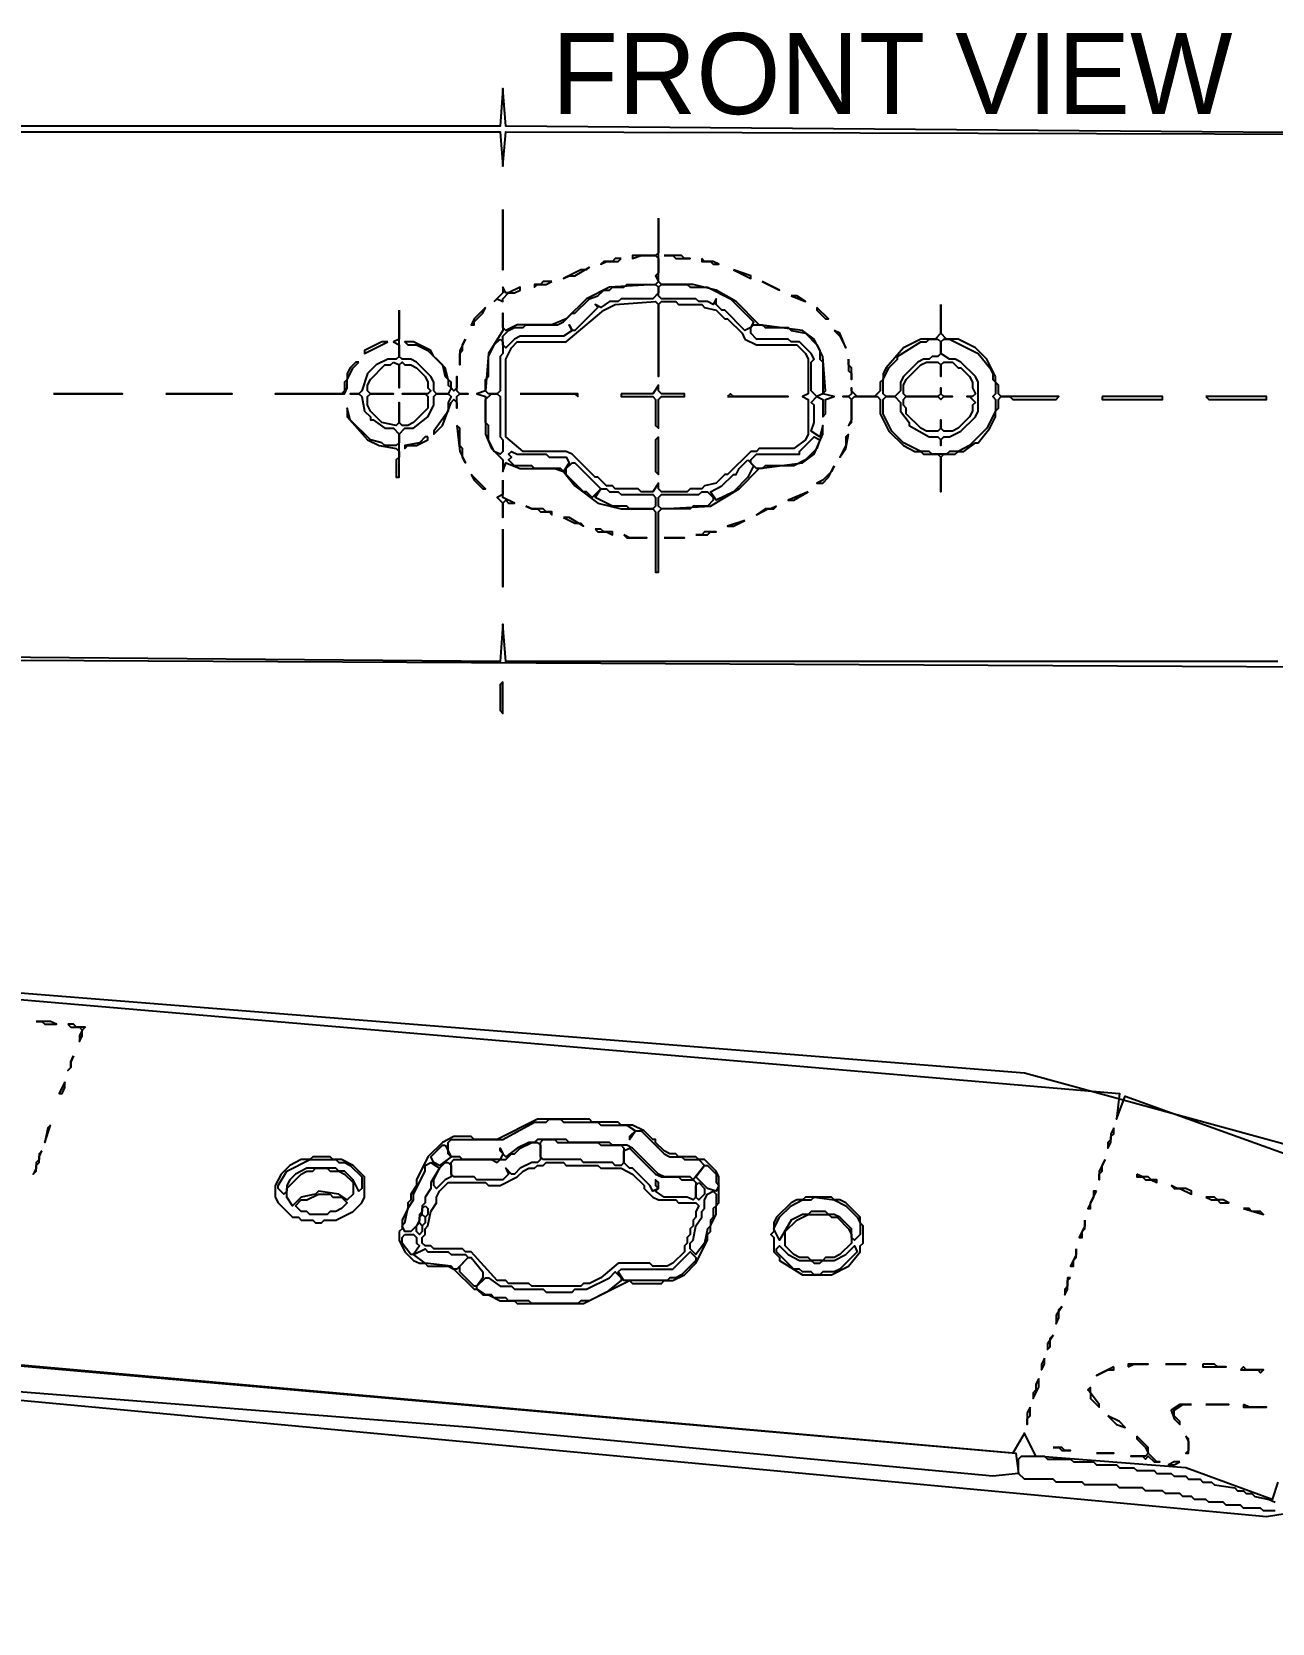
# Model space of a CAD drawing. Header units: millimetres. Extents: x 1 to 292, y 4 to 209.
# Drawn here: x 98.2 to 144.1, y 72.6 to 131.5 of the extents above; entities that cross this region are included whole.
import ezdxf

# ---------------------------------------------------------------- set-up
doc = ezdxf.new("R2010")
doc.units = ezdxf.units.MM
doc.layers.add('RASTER_TRACE', color=7, linetype='Continuous')
doc.layers.add('TEXT', color=7, linetype='Continuous')

msp = doc.modelspace()

# ---------------------------------------------------------------- linework, layer by layer
at = {"layer": 'RASTER_TRACE'}
for points in [[(28.38, 124.835), (29.765, 110.02), (81.461, 110.02), (85.831, 108.314), (147.973, 107.994), (170.57, 111.725), (180.909, 107.568), (204.145, 107.461), (205.851, 108.208), (207.343, 110.552), (207.343, 126.647), (206.704, 127.287), (115.783, 128.033), (115.676, 129.419), (115.57, 128.033), (91.161, 128.033), (71.335, 124.409), (66.752, 124.622), (55.24, 128.033), (30.405, 126.967)], [(115.676, 124.942), (115.676, 122.704)], [(121.432, 124.622), (121.432, 123.343), (121.326, 123.237), (120.473, 123.237), (120.473, 123.13), (120.793, 123.237), (121.326, 123.237), (121.432, 123.13), (121.432, 122.597), (121.326, 122.49), (121.432, 122.277), (121.326, 122.171), (119.62, 122.064), (118.767, 121.638), (118.021, 120.892), (117.488, 120.678), (116.209, 120.678), (115.783, 120.465), (115.676, 120.572), (115.676, 121.105), (115.676, 120.465), (115.143, 119.613), (115.037, 118.227), (114.717, 118.12), (115.037, 118.014), (115.037, 116.628), (115.25, 116.095), (115.676, 115.669), (115.676, 115.242), (115.783, 115.562), (116.316, 115.349), (117.595, 115.349), (117.915, 115.242), (118.341, 114.709), (119.194, 114.07), (120.046, 113.857), (121.219, 113.857), (121.326, 113.75), (121.326, 111.512), (121.432, 111.512), (121.432, 113.75), (121.539, 113.857), (123.351, 113.963), (124.417, 114.603), (125.163, 115.349), (126.762, 115.562), (127.188, 115.882), (127.508, 116.628), (127.508, 116.948), (127.401, 116.521), (127.081, 116.735), (127.188, 117.054), (127.188, 117.694), (127.081, 117.801), (127.295, 118.014), (127.508, 117.907), (127.508, 117.268), (127.614, 117.374), (127.614, 117.907), (127.934, 118.014), (127.508, 118.12), (127.614, 118.227), (127.508, 119.506), (127.188, 120.146), (126.762, 120.465), (125.163, 120.678), (124.31, 121.531), (123.564, 121.958), (122.711, 122.171), (121.539, 122.171), (121.432, 122.277)], [(120.046, 123.13), (119.833, 123.13), (119.727, 123.023), (119.407, 123.023), (119.3, 122.917), (119.513, 123.023), (119.94, 123.023)], [(121.645, 123.237), (121.965, 123.237), (122.072, 123.13), (122.605, 123.13), (122.391, 123.13), (122.285, 123.237)], [(123.031, 123.13), (123.031, 123.023), (123.351, 123.023), (123.457, 122.917), (123.67, 122.917), (123.457, 123.023), (123.138, 123.023)], [(118.874, 122.81), (118.767, 122.704), (118.554, 122.704), (117.915, 122.384), (118.128, 122.49), (118.341, 122.49)], [(124.203, 122.704), (124.843, 122.384), (124.843, 122.49)], [(115.357, 121.531), (115.463, 121.638), (115.676, 121.531), (115.676, 121.638), (115.889, 121.851), (116.103, 121.851), (116.316, 121.958), (116.316, 122.064), (115.889, 121.851), (115.783, 121.851), (115.676, 122.064), (115.676, 121.851)], [(121.432, 122.064), (121.432, 121.851), (121.219, 121.638), (120.046, 121.638), (119.94, 121.531), (119.62, 121.531), (119.3, 121.318), (119.087, 121.425), (119.194, 121.318), (118.341, 120.465), (118.234, 120.465), (118.128, 120.678), (118.234, 120.465), (117.915, 120.252), (116.316, 120.252), (116.103, 120.146), (115.783, 119.826), (115.676, 119.932), (115.676, 120.252), (115.889, 120.465), (116.103, 120.572), (116.422, 120.572), (116.529, 120.678), (117.701, 120.678), (117.915, 120.785), (118.234, 121.105), (118.341, 121.105), (118.874, 121.638), (119.194, 121.744), (119.407, 121.958), (119.62, 121.958), (119.727, 122.064), (120.153, 122.064), (120.26, 122.171), (121.326, 122.171)], [(117.488, 122.277), (117.169, 122.277), (117.062, 122.171), (116.849, 122.171), (116.849, 122.064), (116.955, 122.171), (117.275, 122.171)], [(121.432, 122.064), (121.539, 122.171), (122.498, 122.171), (122.605, 122.064), (123.244, 122.064), (124.097, 121.638), (124.95, 120.785), (124.843, 120.572), (124.63, 120.465), (123.884, 121.211), (123.777, 121.211), (123.564, 121.425), (123.564, 121.638), (123.457, 121.425), (123.244, 121.531), (122.924, 121.531), (122.818, 121.638), (121.539, 121.638), (121.432, 121.744)], [(125.269, 122.277), (125.909, 121.958)], [(115.783, 119.399), (115.996, 119.826), (116.209, 120.039), (118.021, 120.039), (119.407, 121.211), (119.833, 121.425), (121.326, 121.531), (121.432, 121.425), (121.432, 118.76), (121.432, 121.425), (121.539, 121.531), (122.072, 121.531), (122.178, 121.425), (123.031, 121.425), (123.138, 121.318), (123.564, 121.211), (123.884, 120.892), (123.99, 120.892), (124.523, 120.359), (124.63, 120.146), (125.056, 119.932), (126.548, 119.932), (126.868, 119.613), (126.975, 119.399), (126.975, 118.12), (126.762, 118.014), (126.975, 117.907), (126.975, 116.628), (126.868, 116.415), (126.442, 116.095), (125.163, 116.095), (125.056, 115.989), (124.843, 115.989), (123.99, 115.136), (123.884, 115.136), (123.564, 114.816), (123.138, 114.709), (123.031, 114.603), (122.605, 114.603), (122.498, 114.496), (121.539, 114.496), (121.432, 114.603), (121.432, 114.816), (121.219, 114.496), (120.793, 114.496), (120.686, 114.603), (119.833, 114.603), (119.727, 114.709), (119.513, 114.709), (119.194, 115.029), (119.087, 115.029), (118.234, 115.882), (118.021, 115.989), (116.422, 115.989), (115.783, 116.521)], [(126.335, 121.744), (126.868, 121.531), (126.548, 121.744)], [(131.878, 121.425), (131.878, 120.359), (131.665, 120.146), (131.132, 120.146), (130.492, 119.826), (129.853, 119.08), (129.746, 118.866), (129.746, 118.653), (129.639, 118.547), (129.639, 118.227), (129.426, 118.014), (128.787, 118.014), (128.574, 118.227), (128.574, 118.334), (128.574, 118.12), (128.467, 118.014), (128.254, 118.014), (128.467, 118.014), (128.574, 117.907), (128.574, 117.161), (128.467, 116.948), (128.574, 117.054), (128.574, 117.907), (128.68, 118.014), (129.533, 118.014), (129.639, 117.907), (129.639, 117.374), (129.959, 116.735), (130.492, 116.202), (130.919, 115.989), (131.132, 115.989), (131.238, 115.882), (131.771, 115.882), (131.878, 115.775), (131.878, 114.496), (131.878, 115.775), (131.984, 115.882), (132.411, 115.882), (132.517, 115.989), (132.731, 115.989), (133.157, 116.308), (133.264, 116.308), (133.69, 116.841), (133.903, 117.268), (133.903, 117.481), (134.01, 117.587), (134.01, 117.907), (134.116, 118.014), (134.436, 118.014), (134.543, 117.907), (136.141, 117.907), (136.248, 118.014), (134.116, 118.014), (134.01, 118.12), (134.01, 118.44), (133.903, 118.547), (133.903, 118.76), (133.583, 119.399), (133.157, 119.826), (132.517, 120.146), (132.091, 120.146), (131.878, 120.359)], [(111.839, 121.211), (111.839, 120.146), (111.626, 120.039), (111.839, 119.932), (111.839, 119.506), (111.732, 119.399), (111.413, 119.399), (110.986, 119.186), (110.667, 118.866), (110.453, 118.227), (110.347, 118.12), (110.027, 118.12), (110.347, 118.12), (110.453, 118.014), (110.56, 117.481), (110.773, 117.268), (110.773, 117.161), (110.88, 117.161), (111.306, 116.841), (111.626, 116.841), (111.839, 116.628), (111.839, 116.308), (111.732, 116.202), (111.306, 116.202), (111.2, 116.308), (110.773, 116.415), (110.027, 117.161), (109.92, 117.587), (109.92, 117.268), (110.667, 116.415), (111.093, 116.202), (111.732, 116.095), (111.839, 115.989), (111.839, 115.775), (111.732, 115.669), (111.732, 115.029), (111.839, 115.029), (111.839, 116.628), (112.052, 116.841), (112.372, 116.841), (112.905, 117.268), (113.118, 117.694), (113.118, 118.014), (113.225, 118.12), (113.651, 118.12), (113.758, 118.014), (113.651, 117.801), (113.651, 117.481), (113.118, 116.735), (113.118, 116.628), (113.438, 116.948), (113.758, 117.801), (113.864, 117.907), (113.971, 117.801), (113.971, 117.587), (113.971, 118.014), (114.077, 118.12), (114.397, 118.12), (114.077, 118.12), (113.971, 118.227), (113.971, 118.76), (113.971, 118.334), (113.864, 118.227), (113.758, 118.334), (113.758, 118.547), (113.651, 118.653), (113.544, 119.08), (113.118, 119.506), (113.012, 119.719), (112.372, 120.039), (112.052, 120.039), (112.159, 119.932), (112.479, 119.932), (112.905, 119.719), (113.438, 119.186), (113.544, 118.76), (113.651, 118.653), (113.651, 118.44), (113.758, 118.334), (113.651, 118.12), (113.225, 118.12), (113.118, 118.227), (113.118, 118.547), (113.012, 118.76), (112.479, 119.293), (112.265, 119.399), (111.946, 119.399), (111.839, 119.506)], [(115.037, 121.318), (114.61, 120.892), (114.504, 120.678), (114.61, 120.678), (114.61, 120.785), (114.93, 121.105)], [(127.295, 121.318), (127.295, 121.211), (127.614, 120.892), (127.721, 120.892)], [(124.843, 120.572), (124.95, 120.678), (125.269, 120.678), (125.376, 120.572), (126.229, 120.572), (126.335, 120.465), (126.868, 120.359), (127.295, 119.932), (127.401, 119.719), (127.401, 119.399), (127.508, 119.293), (127.508, 118.12), (127.295, 118.014), (127.081, 118.227), (127.081, 119.293), (127.188, 119.399), (127.081, 119.613), (126.655, 120.039), (126.335, 120.039), (126.229, 120.146), (125.056, 120.146), (124.843, 120.359)], [(127.934, 120.465), (128.147, 120.252), (128.36, 119.826), (128.147, 120.359)], [(111.413, 120.039), (111.2, 120.039), (110.56, 119.719), (110.56, 119.613)], [(114.291, 120.146), (114.077, 119.719), (114.077, 119.186), (114.077, 119.613), (114.184, 119.719), (114.184, 119.932)], [(115.57, 120.146), (115.676, 120.039), (115.676, 119.613), (115.57, 119.506), (115.57, 118.227), (115.463, 118.12), (115.143, 118.12), (115.037, 118.227), (115.037, 118.653), (115.143, 118.76), (115.143, 119.506), (115.357, 119.932)], [(132.198, 120.146), (133.264, 119.613), (133.69, 119.08), (133.796, 118.866), (133.796, 118.653), (133.903, 118.547), (133.903, 118.12), (133.796, 118.014), (133.903, 117.907), (133.903, 117.481), (133.583, 116.841), (132.944, 116.202), (132.517, 115.989), (132.198, 115.989), (132.091, 115.882), (131.558, 115.882), (131.452, 115.989), (131.132, 115.989), (130.492, 116.308), (130.066, 116.735), (129.746, 117.374), (129.746, 117.907), (129.853, 118.014), (130.172, 118.014), (130.386, 117.801), (130.386, 117.481), (130.705, 117.054), (130.705, 116.948), (131.452, 116.521), (131.771, 116.521), (131.878, 116.415), (131.878, 116.202), (131.878, 116.415), (131.984, 116.521), (132.198, 116.521), (132.624, 116.735), (133.157, 117.268), (133.264, 117.481), (133.264, 118.547), (133.157, 118.76), (132.624, 119.293), (132.411, 119.399), (132.198, 119.399), (131.878, 119.613), (131.878, 120.039), (131.984, 120.146)], [(131.771, 120.146), (131.878, 120.039), (131.878, 119.613), (131.771, 119.506), (131.558, 119.506), (131.452, 119.399), (131.238, 119.399), (131.025, 119.293), (130.492, 118.76), (130.386, 118.547), (130.386, 118.227), (130.172, 118.014), (129.853, 118.014), (129.746, 118.12), (129.746, 118.653), (129.959, 119.08), (130.279, 119.399), (130.279, 119.506), (131.132, 120.039), (131.345, 120.039), (131.452, 120.146)], [(110.347, 119.293), (110.24, 119.293), (110.027, 119.08), (109.92, 118.866), (109.92, 118.653), (109.814, 118.547), (109.814, 118.227), (109.707, 118.12), (107.256, 118.12), (109.814, 118.12), (109.92, 118.334), (109.92, 118.653), (110.134, 119.08)], [(111.626, 119.293), (111.839, 119.186), (111.839, 118.334), (111.839, 119.186), (111.946, 119.293), (112.052, 119.186), (112.265, 119.186), (112.479, 119.08), (112.798, 118.76), (112.905, 118.547), (112.905, 118.334), (113.012, 118.227), (112.905, 118.12), (111.946, 118.12), (112.798, 118.12), (112.905, 118.014), (112.905, 117.587), (112.372, 117.054), (112.159, 116.948), (111.946, 116.948), (111.839, 117.054), (111.839, 117.801), (111.839, 117.054), (111.732, 116.948), (111.2, 117.054), (110.773, 117.481), (110.667, 117.694), (110.667, 118.014), (110.773, 118.12), (111.626, 118.12), (110.773, 118.12), (110.667, 118.227), (110.667, 118.44), (110.773, 118.653), (111.306, 119.186), (111.519, 119.186)], [(128.467, 119.399), (128.467, 118.973), (128.574, 118.866), (128.574, 118.653), (128.574, 119.08), (128.467, 119.186)], [(131.345, 119.293), (131.771, 119.293), (131.878, 119.186), (131.878, 118.76), (131.878, 119.186), (131.984, 119.293), (132.304, 119.293), (132.517, 119.08), (132.624, 119.08), (132.944, 118.76), (133.05, 118.547), (133.05, 118.334), (133.157, 118.12), (133.05, 118.014), (132.837, 118.014), (132.944, 118.014), (133.157, 117.801), (133.05, 117.694), (133.05, 117.481), (132.944, 117.268), (132.517, 116.841), (132.304, 116.735), (131.984, 116.735), (131.878, 116.841), (131.878, 117.161), (131.878, 116.841), (131.771, 116.735), (131.345, 116.735), (131.132, 116.841), (130.599, 117.374), (130.599, 117.587), (130.492, 117.694), (130.492, 117.907), (130.599, 118.014), (131.771, 118.014), (131.878, 117.907), (131.984, 118.014), (132.304, 118.014), (131.984, 118.014), (131.878, 118.12), (131.878, 118.334), (131.878, 118.12), (131.771, 118.014), (130.599, 118.014), (130.492, 118.12), (130.492, 118.44), (130.599, 118.653), (131.132, 119.186)], [(120.046, 118.12), (120.046, 118.014), (121.219, 118.014), (121.326, 117.907), (121.326, 116.948), (121.432, 116.841), (121.432, 117.907), (121.539, 118.014), (122.391, 118.014), (122.391, 118.12), (121.539, 118.12), (121.432, 118.227), (121.432, 118.44), (121.219, 118.12)], [(99.048, 118.12), (101.606, 118.12)], [(103.205, 118.12), (105.657, 118.12)], [(115.25, 118.12), (115.463, 118.12), (115.57, 118.014), (115.57, 116.521), (115.676, 116.415), (115.676, 115.989), (115.57, 115.882), (115.357, 115.989), (115.143, 116.415), (115.143, 116.948), (115.037, 117.054), (115.037, 117.907)], [(116.316, 118.12), (118.341, 118.12), (118.448, 118.014), (118.448, 118.12)], [(123.99, 118.014), (126.229, 118.014), (124.203, 118.014), (124.097, 118.12)], [(137.847, 118.014), (137.847, 117.907), (140.085, 117.907), (140.085, 118.014)], [(141.684, 118.014), (141.791, 117.907), (143.922, 117.907), (143.922, 118.014)], [(113.971, 116.948), (114.077, 115.989), (114.291, 115.562), (114.184, 115.775), (114.184, 116.095), (114.077, 116.202), (114.077, 116.841)], [(112.905, 116.521), (112.798, 116.521), (112.585, 116.308), (112.052, 116.202), (112.052, 116.095), (112.159, 116.202), (112.479, 116.202), (112.905, 116.415)], [(121.432, 116.521), (121.326, 116.415), (121.326, 115.242), (121.432, 115.136)], [(127.401, 116.415), (127.295, 116.095), (126.868, 115.669), (126.442, 115.456), (125.376, 115.456), (125.269, 115.349), (125.056, 115.349), (124.843, 115.562), (124.843, 115.669), (125.056, 115.882), (126.655, 115.882), (126.655, 115.989), (127.188, 116.521)], [(128.467, 116.628), (128.36, 116.521), (128.36, 116.202), (128.147, 115.775), (128.36, 116.095)], [(115.889, 115.882), (115.996, 115.989), (116.209, 115.882), (117.275, 115.882), (117.382, 115.775), (118.021, 115.775), (118.128, 115.562), (117.915, 115.242), (117.808, 115.349), (116.849, 115.349), (116.742, 115.456), (116.103, 115.456), (115.889, 115.669), (115.996, 115.775)], [(118.021, 115.349), (118.234, 115.562), (118.341, 115.562), (119.3, 114.603), (118.981, 114.283), (118.767, 114.496), (118.661, 114.496), (118.021, 115.136)], [(124.736, 115.669), (124.95, 115.456), (124.736, 115.029), (124.203, 114.496), (123.564, 114.177), (123.351, 114.496), (123.777, 114.709), (124.203, 115.136), (124.31, 115.136), (124.417, 115.349)], [(114.504, 115.136), (114.61, 114.923), (114.93, 114.603), (115.037, 114.603)], [(115.676, 114.923), (115.676, 114.39), (115.463, 114.283), (115.676, 114.07), (115.676, 113.537), (115.676, 114.07), (115.783, 114.177), (115.889, 114.07), (116.103, 114.07), (115.676, 114.283)], [(127.934, 115.456), (127.827, 115.242), (127.508, 114.923), (127.295, 114.816), (127.508, 114.816), (127.721, 115.029)], [(119.087, 114.283), (119.3, 114.603), (119.513, 114.603), (119.62, 114.496), (119.94, 114.496), (120.046, 114.39), (121.219, 114.39), (121.326, 114.283), (121.326, 113.963), (121.219, 113.857), (120.366, 113.857), (120.26, 113.963), (119.727, 113.963)], [(123.457, 114.283), (123.457, 114.177), (123.244, 113.963), (122.711, 113.963), (122.605, 113.857), (121.539, 113.857), (121.432, 113.963), (121.432, 114.283), (121.539, 114.39), (122.924, 114.39), (123.031, 114.496), (123.244, 114.496)], [(126.975, 114.496), (126.229, 114.177), (126.442, 114.177)], [(116.529, 113.963), (116.742, 113.857), (116.955, 113.857), (117.062, 113.75), (117.382, 113.75), (117.488, 113.644), (117.488, 113.75), (117.275, 113.75), (117.169, 113.857), (116.742, 113.857)], [(125.802, 113.963), (125.589, 113.857), (125.376, 113.857), (125.056, 113.644), (125.483, 113.857), (125.696, 113.857)], [(117.915, 113.537), (118.341, 113.324), (118.554, 113.324), (118.661, 113.217), (118.128, 113.537)], [(124.63, 113.43), (123.99, 113.217), (124.203, 113.217)], [(115.676, 113.111), (115.676, 110.979)], [(119.087, 113.111), (119.194, 113.004), (119.513, 113.004), (119.727, 112.897), (119.727, 113.004), (119.407, 113.004), (119.3, 113.111)], [(120.153, 112.897), (120.26, 112.791), (121.006, 112.791), (120.366, 112.791)], [(121.645, 112.791), (122.391, 112.791)], [(122.818, 112.897), (123.244, 112.897), (123.351, 113.004), (123.564, 113.004), (123.138, 113.004), (123.031, 112.897)], [(115.676, 107.461), (115.57, 107.355), (115.57, 106.396), (115.676, 106.289)], [(37.866, 91.366), (38.719, 90.514), (73.893, 86.25), (93.719, 81.24), (143.922, 76.55), (147.227, 77.083), (189.649, 72.607), (190.715, 72.926), (193.7, 83.585), (192.847, 87.103), (189.543, 88.702), (174.407, 89.874), (165.24, 86.25), (161.083, 85.824), (134.969, 92.965), (90.841, 96.483), (85.405, 95.843), (44.368, 100.213), (42.343, 99.574), (40.318, 94.031), (38.292, 92.645)], [(98.409, 94.884), (98.622, 94.884), (98.729, 94.777), (99.155, 94.777), (98.942, 94.884)], [(99.581, 94.777), (99.688, 94.671), (100.008, 94.671), (100.114, 94.564), (100.008, 94.351), (100.008, 94.138), (100.114, 94.351), (100.114, 94.564), (100.221, 94.671), (99.901, 94.671), (99.794, 94.777)], [(99.794, 93.605), (99.688, 93.392), (99.688, 93.178), (99.581, 93.072), (99.688, 93.178), (99.688, 93.392)], [(99.475, 92.645), (99.262, 92.219), (99.368, 92.219), (99.475, 92.432)], [(98.942, 91.047), (98.835, 90.94), (98.729, 90.407)], [(111.839, 87.103), (111.839, 86.783), (112.052, 86.357), (112.372, 86.037), (112.585, 85.93), (112.798, 85.93), (112.905, 85.824), (113.651, 85.824), (113.864, 85.717), (114.61, 84.971), (114.717, 84.971), (114.93, 84.758), (115.143, 84.758), (115.57, 84.545), (116.103, 84.545), (116.209, 84.438), (118.661, 84.438), (120.366, 85.291), (120.473, 85.184), (121.539, 85.184), (121.645, 85.291), (121.965, 85.291), (122.391, 85.504), (122.818, 85.93), (123.244, 86.783), (123.244, 86.996), (123.351, 87.103), (123.351, 87.316), (123.564, 87.742), (123.564, 88.062), (123.67, 88.169), (123.67, 89.128), (123.564, 89.341), (123.138, 89.768), (122.924, 89.768), (122.818, 89.874), (122.178, 89.874), (122.072, 89.981), (121.858, 89.981), (121.645, 90.087), (121.326, 90.407), (121.326, 90.514), (121.219, 90.514), (120.899, 90.833), (120.473, 91.047), (120.046, 91.047), (119.94, 91.153), (118.981, 91.153), (118.874, 91.26), (116.955, 91.26), (115.463, 90.514), (114.61, 90.514), (114.504, 90.62), (113.864, 90.62), (113.438, 90.407), (112.905, 89.874), (112.479, 89.021), (112.479, 88.808), (112.265, 88.488), (112.265, 88.275), (112.159, 88.169), (112.159, 87.956), (111.946, 87.529), (111.946, 87.209)], [(113.651, 90.407), (113.758, 90.514), (115.676, 90.514), (116.849, 91.153), (117.275, 91.153), (117.382, 91.26), (117.808, 91.26), (117.915, 91.153), (119.194, 91.153), (119.3, 91.047), (120.26, 91.047), (120.579, 90.833), (120.366, 90.62), (120.366, 90.514), (120.579, 90.833), (120.793, 90.833), (121.645, 89.981), (121.858, 89.874), (122.285, 89.874), (122.391, 89.768), (122.924, 89.768), (123.138, 89.554), (122.711, 89.021), (122.605, 89.128), (121.645, 89.128), (121.432, 89.235), (120.473, 90.194), (120.26, 90.301), (119.727, 90.301), (119.62, 90.407), (118.128, 90.407), (118.021, 90.514), (116.955, 90.514), (116.849, 90.407), (116.636, 90.407), (116.209, 90.194), (115.783, 89.874), (115.57, 90.087), (115.57, 90.194), (115.676, 89.981), (115.57, 89.768), (114.184, 89.768), (114.077, 89.874), (113.758, 89.874), (113.651, 89.981)], [(138.273, 90.94), (138.167, 90.727), (138.167, 90.514), (138.06, 90.407), (138.06, 90.194), (138.167, 90.407), (138.167, 90.62), (138.273, 90.727)], [(113.544, 90.301), (113.758, 89.874), (113.331, 89.554), (113.118, 89.661), (113.012, 89.874), (113.438, 90.301)], [(117.062, 90.301), (117.062, 89.768), (116.955, 89.661), (116.742, 89.661), (116.316, 89.448), (116.103, 89.235), (115.996, 89.235), (115.783, 89.448), (115.889, 89.235), (115.676, 89.021), (114.717, 89.021), (114.61, 89.128), (113.864, 89.128), (113.758, 89.235), (113.758, 89.661), (113.864, 89.768), (115.25, 89.768), (115.463, 89.661), (115.57, 89.768), (115.783, 89.768), (115.996, 89.981), (116.103, 89.981), (116.316, 90.194), (116.742, 90.407), (116.955, 90.407)], [(117.062, 90.407), (117.169, 90.514), (117.595, 90.514), (117.701, 90.407), (119.194, 90.407), (119.3, 90.301), (120.046, 90.301), (120.153, 90.194), (120.153, 89.661), (120.046, 89.554), (119.833, 89.554), (119.727, 89.661), (118.661, 89.661), (118.554, 89.768), (117.169, 89.768), (117.062, 89.874)], [(120.153, 90.087), (120.366, 90.194), (121.326, 89.235), (121.539, 89.128), (122.178, 89.128), (122.285, 89.021), (122.711, 89.021), (122.818, 88.915), (122.818, 88.382), (122.711, 88.275), (122.498, 88.382), (121.645, 88.382), (121.326, 88.595), (121.432, 88.702), (121.432, 88.915), (121.326, 89.021), (121.326, 88.808), (121.432, 88.702), (121.219, 88.595), (121.112, 88.808), (120.473, 89.448), (120.366, 89.448), (120.153, 89.661)], [(98.622, 90.087), (98.515, 89.981), (98.515, 89.768), (98.409, 89.661), (98.409, 89.448), (98.302, 89.235), (98.409, 89.341), (98.409, 89.554), (98.515, 89.661), (98.515, 89.874)], [(107.256, 88.808), (107.256, 88.382), (107.362, 88.169), (107.895, 87.636), (108.108, 87.636), (108.215, 87.529), (108.641, 87.529), (108.748, 87.423), (108.961, 87.423), (109.068, 87.529), (109.494, 87.529), (110.134, 87.849), (110.453, 88.169), (110.56, 88.382), (110.56, 89.128), (110.134, 89.554), (109.707, 89.768), (109.388, 89.768), (109.281, 89.874), (108.641, 89.874), (108.535, 89.768), (108.215, 89.768), (107.789, 89.554), (107.469, 89.235)], [(107.362, 88.808), (107.682, 89.341), (108.535, 89.768), (109.494, 89.768), (109.601, 89.661), (109.814, 89.661), (110.027, 89.554), (110.453, 89.128), (110.453, 88.702), (110.347, 88.595), (110.134, 89.021), (109.814, 89.341), (109.601, 89.341), (109.494, 89.448), (108.428, 89.448), (108.002, 89.235), (107.789, 89.021), (107.682, 88.808), (107.682, 88.595), (107.575, 88.488), (107.362, 88.702)], [(113.012, 89.661), (113.331, 89.448), (113.012, 88.915), (113.012, 88.702), (112.798, 88.382), (112.798, 88.169), (112.692, 88.062), (112.692, 87.849), (112.585, 87.742), (112.585, 87.529), (112.479, 87.316), (112.265, 87.103), (112.052, 87.103), (111.946, 87.316), (112.052, 87.423), (112.159, 87.956), (112.372, 88.275), (112.372, 88.488), (112.798, 89.341), (112.798, 89.554)], [(112.692, 86.89), (112.798, 86.996), (112.798, 87.209), (112.905, 87.316), (113.012, 87.849), (113.225, 88.169), (113.225, 88.382), (113.331, 88.595), (113.651, 88.915), (115.037, 88.915), (115.143, 88.808), (115.57, 88.808), (116.209, 89.128), (116.422, 89.341), (116.636, 89.448), (116.849, 89.448), (116.955, 89.554), (117.169, 89.554), (117.275, 89.661), (117.915, 89.661), (118.021, 89.554), (119.194, 89.554), (119.3, 89.448), (120.046, 89.448), (120.473, 89.235), (120.899, 88.808), (120.899, 88.702), (121.219, 88.382), (121.432, 88.275), (122.072, 88.275), (122.178, 88.169), (122.818, 88.169), (122.924, 88.062), (122.818, 87.849), (122.818, 87.636), (122.711, 87.529), (122.711, 87.316), (122.605, 87.209), (122.605, 86.996), (122.498, 86.89), (122.498, 86.676), (122.391, 86.57), (122.391, 86.357), (121.965, 85.93), (121.752, 85.824), (121.219, 85.824), (121.112, 85.93), (119.94, 85.93), (119.3, 85.397), (118.874, 85.184), (118.661, 85.184), (118.554, 85.078), (116.742, 85.078), (116.636, 85.184), (115.889, 85.184), (115.783, 85.291), (115.463, 85.291), (114.504, 86.357), (114.291, 86.357), (114.184, 86.463), (113.118, 86.463), (113.012, 86.57), (112.798, 86.57), (112.692, 86.676)], [(113.651, 89.661), (113.758, 89.554), (113.758, 89.128), (113.544, 89.021), (113.225, 88.702), (113.118, 88.808), (113.118, 89.021), (113.331, 89.448), (113.544, 89.661)], [(123.138, 89.554), (123.244, 89.554), (123.564, 89.235), (123.564, 88.915), (123.67, 88.808), (123.564, 88.595), (123.244, 88.702), (122.818, 89.128)], [(137.953, 89.768), (137.74, 89.341), (137.74, 89.021), (137.74, 89.235), (137.847, 89.341), (137.847, 89.554)], [(107.682, 88.702), (108.215, 89.235), (108.428, 89.341), (108.641, 89.341), (108.748, 89.448), (109.174, 89.448), (109.281, 89.341), (109.601, 89.341), (109.814, 89.235), (110.134, 88.915), (110.134, 88.488), (109.92, 88.275), (109.601, 88.488), (108.855, 88.595), (108.748, 88.488), (108.215, 88.382), (107.895, 88.062), (107.682, 88.382)], [(139.126, 89.235), (139.126, 89.128), (139.339, 89.128), (139.446, 89.021), (139.659, 89.021), (139.872, 88.915), (139.872, 89.021), (139.659, 89.021), (139.552, 89.128), (139.339, 89.128)], [(108.002, 88.062), (108.215, 88.275), (108.428, 88.275), (108.855, 88.488), (109.281, 88.488), (109.388, 88.382), (109.707, 88.382), (109.92, 88.169), (109.707, 87.956), (109.494, 87.849), (109.281, 87.849), (109.174, 87.742), (108.535, 87.742), (108.428, 87.849), (108.215, 87.849)], [(123.457, 88.595), (123.564, 88.488), (123.564, 88.062), (123.457, 87.956), (123.457, 87.636), (123.351, 87.529), (123.351, 87.316), (123.244, 87.209), (123.138, 86.676), (122.818, 86.25), (122.605, 86.463), (122.605, 86.676), (122.711, 86.783), (122.818, 87.316), (123.031, 87.636), (123.031, 87.849), (123.138, 87.956), (123.138, 88.275), (123.244, 88.488)], [(122.924, 88.915), (123.138, 88.702), (123.138, 88.488), (122.924, 88.275), (122.818, 88.382), (122.818, 88.808)], [(126.335, 88.169), (125.802, 87.636), (125.696, 87.423), (125.696, 87.103), (125.589, 86.996), (125.696, 86.89), (125.696, 86.357), (125.909, 86.144), (125.909, 86.037), (126.762, 85.504), (127.827, 85.504), (128.467, 85.824), (128.893, 86.357), (128.893, 86.57), (129, 86.676), (129, 87.316), (128.893, 87.423), (128.893, 87.636), (128.36, 88.169), (128.147, 88.275), (127.934, 88.275), (127.827, 88.382), (126.868, 88.382), (126.762, 88.275), (126.548, 88.275)], [(125.696, 87.209), (125.909, 87.636), (126.335, 88.062), (126.762, 88.275), (127.081, 88.275), (127.188, 88.382), (127.934, 88.275), (128.36, 88.062), (128.787, 87.636), (128.893, 87.423), (128.893, 86.996), (128.68, 86.783), (128.574, 86.89), (128.574, 87.209), (128.147, 87.636), (127.934, 87.742), (127.721, 87.742), (127.614, 87.849), (127.081, 87.849), (126.975, 87.742), (126.762, 87.742), (126.335, 87.529), (125.909, 86.783)], [(137.634, 88.595), (137.527, 88.595), (137.527, 88.382), (137.314, 87.956), (137.421, 87.956), (137.421, 88.169)], [(140.405, 88.808), (140.512, 88.702), (140.725, 88.702), (141.151, 88.488), (141.151, 88.595), (140.938, 88.702), (140.618, 88.702)], [(141.684, 88.382), (141.897, 88.275), (142.11, 88.275), (142.217, 88.169), (142.537, 88.169), (142.324, 88.275), (142.11, 88.275), (142.004, 88.382)], [(112.798, 88.062), (112.905, 87.956), (112.905, 87.742), (112.798, 87.636), (112.692, 87.742), (112.692, 87.956)], [(143.07, 87.956), (143.816, 87.742), (143.709, 87.849), (143.39, 87.849), (143.283, 87.956)], [(112.585, 87.423), (112.692, 87.316), (112.692, 87.103), (112.585, 86.996), (112.479, 87.103), (112.479, 87.316)], [(112.692, 87.742), (112.798, 87.636), (112.798, 87.423), (112.692, 87.316), (112.585, 87.423), (112.585, 87.636)], [(126.122, 87.103), (126.548, 87.529), (126.975, 87.742), (127.721, 87.742), (127.827, 87.636), (128.041, 87.636), (128.467, 87.209), (128.574, 86.996), (128.574, 86.676), (128.147, 86.25), (127.934, 86.144), (127.614, 86.144), (127.508, 86.037), (127.081, 86.037), (126.975, 86.144), (126.655, 86.144), (126.442, 86.25), (126.122, 86.57)], [(137.207, 87.529), (137.207, 87.316), (136.994, 86.89), (137.101, 86.89), (137.101, 87.103), (137.207, 87.209)], [(112.052, 86.996), (112.372, 86.996), (112.479, 86.89), (112.479, 86.676), (112.585, 86.57), (112.372, 86.25), (112.265, 86.25), (111.946, 86.676), (111.946, 86.89)], [(112.372, 86.25), (112.798, 86.463), (112.905, 86.357), (113.651, 86.357), (113.758, 86.25), (114.291, 86.25), (114.397, 86.144), (113.971, 85.717), (113.864, 85.717), (113.758, 85.824), (112.798, 85.93)], [(114.397, 86.144), (114.504, 86.144), (114.93, 85.611), (114.93, 85.397), (114.717, 85.078), (114.61, 85.078), (114.077, 85.611), (114.077, 85.824)], [(122.818, 86.144), (122.818, 86.037), (122.285, 85.504), (122.072, 85.397), (121.858, 85.397), (121.752, 85.291), (120.153, 85.291), (119.94, 85.611), (120.046, 85.717), (121.965, 85.717), (122.605, 86.357)], [(125.802, 86.463), (125.909, 86.57), (126.229, 86.25), (126.655, 86.037), (127.081, 86.037), (127.188, 85.93), (127.401, 85.93), (127.508, 86.037), (127.934, 86.037), (128.36, 86.25), (128.68, 86.57), (128.787, 86.357), (128.147, 85.717), (127.934, 85.611), (127.508, 85.611), (127.401, 85.504), (127.188, 85.504), (127.081, 85.611), (126.762, 85.611), (126.655, 85.717), (126.442, 85.717), (125.802, 86.357)], [(136.888, 86.463), (136.888, 86.25), (136.674, 85.824), (136.781, 85.824), (136.781, 86.037), (136.888, 86.144)], [(120.046, 85.397), (120.046, 85.291), (119.513, 84.864), (118.874, 84.545), (118.554, 84.545), (118.448, 84.438), (116.742, 84.438), (116.636, 84.545), (115.889, 84.545), (115.783, 84.651), (115.357, 84.651), (115.25, 84.758), (115.037, 84.758), (114.717, 84.971), (114.717, 85.078), (115.037, 85.397), (115.143, 85.397), (115.57, 85.078), (115.996, 85.078), (116.103, 84.971), (117.169, 84.971), (117.275, 84.864), (118.234, 84.864), (118.341, 84.971), (118.767, 84.971), (119.62, 85.397), (119.833, 85.611)], [(136.674, 85.397), (136.568, 85.397), (136.568, 85.078), (136.461, 84.971), (136.461, 84.758), (136.568, 84.971), (136.568, 85.291)], [(136.355, 84.332), (136.141, 84.012), (136.141, 83.692), (136.248, 83.905), (136.248, 84.225)], [(136.035, 83.266), (135.822, 82.946), (135.822, 82.733), (135.928, 82.839), (135.928, 83.159)], [(96.064, 82.093), (97.13, 82.2), (134.649, 78.895), (134.756, 78.149), (133.796, 78.043), (114.504, 79.855), (96.81, 81.24), (96.064, 81.454)], [(135.715, 82.413), (135.608, 82.2), (135.608, 81.987), (135.715, 82.2)], [(138.273, 82.093), (137.634, 81.773), (138.06, 81.987), (138.273, 81.987)], [(138.806, 82.093), (139.019, 82.2), (139.552, 82.2), (138.806, 82.2)], [(140.192, 82.2), (140.938, 82.2)], [(141.577, 82.2), (141.577, 82.093), (142.43, 82.093), (142.11, 82.093), (142.004, 82.2)], [(142.963, 81.987), (143.603, 81.987), (143.709, 81.88), (143.816, 81.987), (143.176, 81.987), (143.07, 82.093)], [(135.502, 81.667), (135.395, 81.454), (135.395, 81.24), (135.289, 81.134), (135.289, 80.921), (135.502, 81.347)], [(137.421, 81.347), (137.314, 81.24), (137.421, 81.134), (137.421, 80.921), (137.74, 80.601), (137.74, 80.707), (137.421, 81.134)], [(135.182, 80.601), (135.076, 80.388), (135.076, 79.961), (135.076, 80.175), (135.182, 80.281)], [(138.06, 80.281), (138.38, 79.961), (138.7, 79.855), (138.486, 80.068)], [(141.151, 80.707), (140.725, 80.707), (140.405, 80.494), (140.512, 80.175), (140.725, 79.961), (140.725, 80.068), (140.512, 80.281), (140.512, 80.494), (140.831, 80.707)], [(141.684, 80.707), (142.537, 80.707)], [(143.07, 80.707), (143.07, 80.601), (143.922, 80.601), (143.283, 80.601)], [(139.126, 79.535), (139.126, 79.428), (139.446, 79.109), (139.552, 78.895), (139.446, 78.789), (138.913, 78.789), (139.339, 78.789), (139.446, 78.682), (139.552, 78.789), (139.765, 78.576), (139.979, 78.576), (139.872, 78.576), (139.552, 78.895), (139.552, 79.109)], [(140.938, 79.535), (141.045, 79.322), (141.045, 79.002), (140.938, 78.895), (141.045, 78.895), (141.045, 79.428)], [(136.035, 79.109), (136.248, 79.109), (136.355, 79.002), (136.674, 79.002), (136.461, 79.002), (136.355, 79.109)], [(137.634, 78.895), (138.273, 78.895)], [(140.725, 78.576), (140.512, 78.576), (140.298, 78.469), (140.512, 78.469)]]:
    msp.add_lwpolyline(points, close=True, dxfattribs=at)
for points in [[(91.161, 127.82), (115.57, 127.82), (115.676, 126.541), (115.783, 127.82), (150.744, 127.713)], [(144.349, 108.208), (115.783, 108.208), (115.676, 109.593), (115.57, 108.208), (90.948, 108.421)], [(96.064, 95.843), (138.486, 92.219), (138.38, 91.26), (138.7, 92.113), (145.521, 89.661)], [(144.349, 77.83), (144.136, 77.19), (140.938, 78.363), (135.395, 78.789), (134.969, 79.642), (134.543, 78.895), (96.17, 82.306)], [(144.242, 76.764), (143.816, 76.764), (143.709, 76.87), (143.07, 76.87), (142.963, 76.977), (142.43, 76.977), (142.324, 77.083), (141.791, 77.083), (141.684, 77.19), (141.258, 77.19), (141.151, 77.297), (140.831, 77.297), (140.725, 77.403), (140.192, 77.403), (140.085, 77.51), (139.446, 77.51), (139.339, 77.616), (138.486, 77.616), (138.38, 77.723), (137.207, 77.723), (137.101, 77.83), (136.141, 77.83), (136.035, 77.936), (134.969, 77.936), (134.756, 78.149), (134.756, 78.682), (134.862, 78.789), (135.715, 78.789), (135.822, 78.682), (136.674, 78.682), (136.781, 78.576), (137.527, 78.576), (137.634, 78.469), (138.38, 78.469), (138.486, 78.363), (139.019, 78.363), (139.126, 78.256), (139.765, 78.256), (139.872, 78.149), (140.405, 78.149), (140.512, 78.043), (140.938, 78.043), (141.045, 77.936), (141.471, 77.936), (141.577, 77.83), (141.897, 77.83), (142.004, 77.723), (142.75, 77.616), (142.857, 77.51), (143.07, 77.51), (143.176, 77.403), (143.39, 77.403), (143.496, 77.297), (144.029, 77.19), (144.242, 77.083)]]:
    msp.add_lwpolyline(points, dxfattribs=at)

# ---------------------------------------------------------------- texts
at = {"layer": 'TEXT'}
msp.add_text('FRONT VIEW', height=3, dxfattribs=at).set_placement((117.483, 128.475))

doc.saveas('drawing.dxf')
